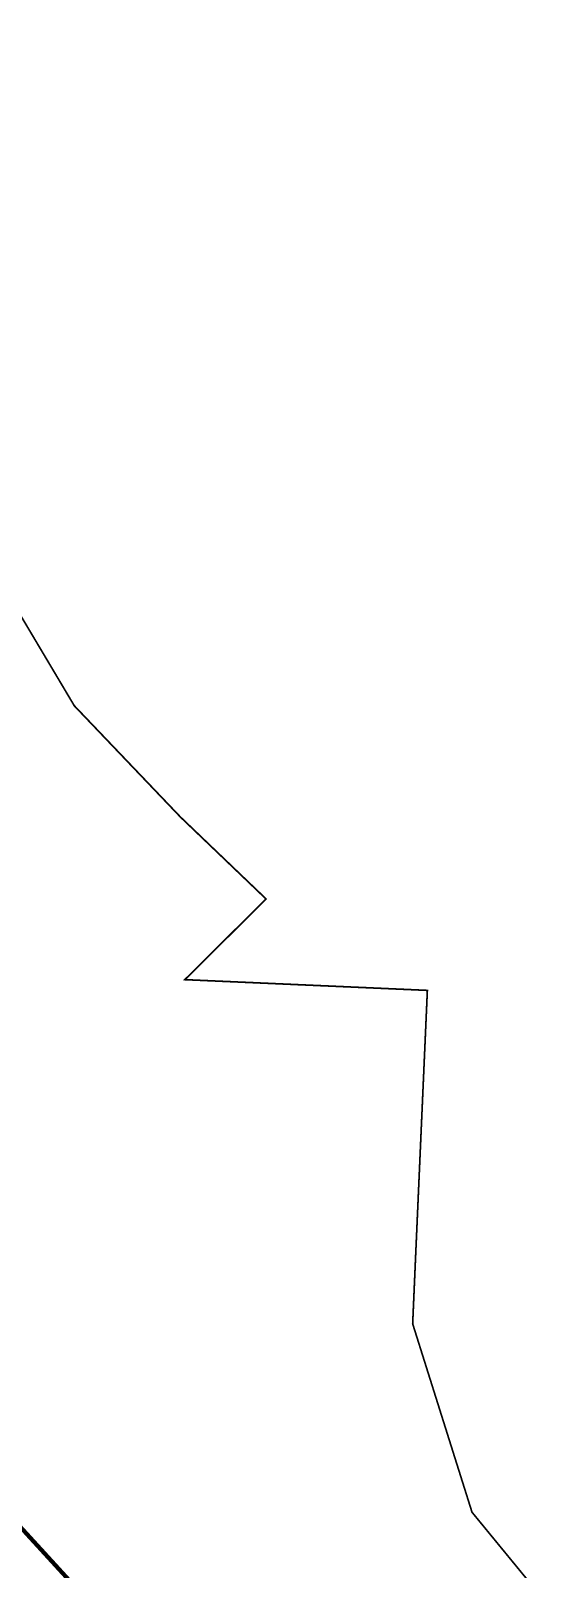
# Model space of a CAD drawing. Header units: metres. Extents: x 561401 to 594056, y 8460144 to 8508504.
# Drawn here: x 570728.7 to 570791, y 8472572 to 8472754.1 of the extents above; entities that cross this region are included whole.
import ezdxf

# ---------------------------------------------------------------- set-up
doc = ezdxf.new("R2010")
doc.units = ezdxf.units.M
doc.layers.add('1.1. DERECHO DE VIA', color=230, linetype='Continuous')
doc.layers.add('1.2. AFECTADOS BASE GRAFICA ESTATAL NO INSCRITO', color=30, linetype='Continuous')

msp = doc.modelspace()

# ---------------------------------------------------------------- linework, layer by layer
at = {"layer": '1.1. DERECHO DE VIA', "color": 230, "linetype": 'Continuous', "lineweight": 40, "ltscale": 0.2, "const_width": 0.5}
msp.add_lwpolyline([(570577.65, 8472753.83), (570589.8, 8472737.95), (570601.96, 8472722.07), (570614.12, 8472706.18), (570626.27, 8472690.3), (570638.75, 8472674.67), (570653.25, 8472670.27), (570654.89, 8472656.23), (570668.4, 8472641.48), (570681.9, 8472626.73), (570695.41, 8472611.97), (570708.91, 8472597.22), (570722.42, 8472582.47), (570735.92, 8472567.72)], dxfattribs=at)
at = {"layer": '1.2. AFECTADOS BASE GRAFICA ESTATAL NO INSCRITO', "color": 64, "linetype": 'Continuous', "lineweight": -3, "const_width": 0.2}
msp.add_lwpolyline([(570790.94, 8472566.53), (570780.95, 8472578.7), (570773.92, 8472601.01), (570774.22, 8472607.92), (570775.66, 8472640.48), (570746.94, 8472641.75), (570756.56, 8472651.3), (570746.41, 8472661.01), (570733.85, 8472674.17), (570725.25, 8472688.63), (570722.49, 8472695.47), (570703.36, 8472689.1), (570694.02, 8472685.99), (570683.52, 8472685.01), (570668.35, 8472681.9), (570669.49, 8472687.83), (570660.15, 8472701.74), (570657.52, 8472721.19), (570650.52, 8472733.11), (570642.13, 8472747.4), (570617.27, 8472738.7), (570596.44, 8472734.98), (570582.05, 8472730.66)], dxfattribs=at)

doc.saveas('drawing.dxf')
